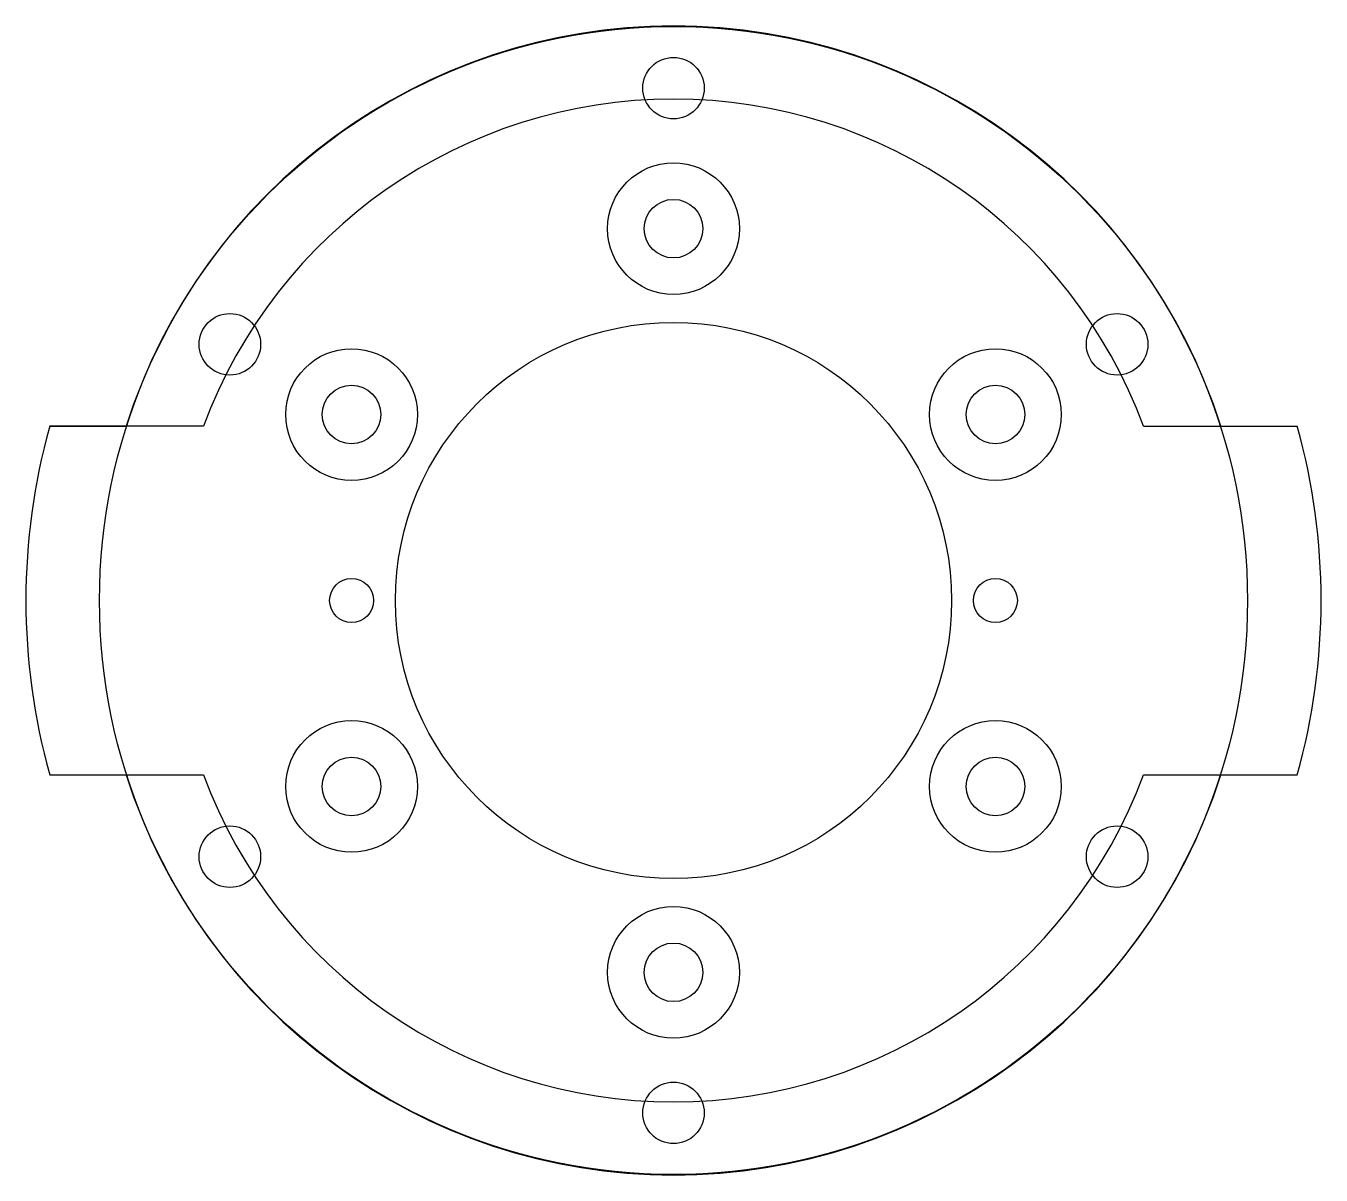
# Model space of a CAD drawing. Header units: millimetres. Extents: x -44.2 to 44.2, y -39.2 to 39.2.
import ezdxf

# ---------------------------------------------------------------- set-up
doc = ezdxf.new("R2010")
doc.units = ezdxf.units.MM
doc.layers.add('Layer1', color=1, linetype='Continuous')
doc.layers.add('Layer2', color=3, linetype='Continuous')

msp = doc.modelspace()

# ---------------------------------------------------------------- linework, layer by layer
for p, q in [((-32.116, 11.9), (-42.62, 11.9)), ((32.116, 11.9), (42.62, 11.9)), ((-42.62, -11.9), (-32.116, -11.9)), ((32.116, -11.9), (42.62, -11.9))]:
    msp.add_line(p, q)
for radius, start, end in [(34.25, 20.33113, 159.66887), (44.25, 164.3996, 195.6004), (44.25, 344.3996, 15.6004), (34.25, 200.33113, 339.66887)]:
    msp.add_arc((0, 0), radius, start, end)
at = {"layer": 'Layer1'}
for p, q in [((-42.62, 11.9), (-37.368, 11.9)), ((37.368, 11.9), (42.62, 11.9)), ((-42.62, -11.9), (-37.368, -11.9)), ((37.403, -11.9), (42.62, -11.9))]:
    msp.add_line(p, q, dxfattribs=at)
for centre, radius in [((0, 35), 2.1), ((0, 25.4), 2), ((-30.311, 17.5), 2.1), ((30.311, 17.5), 2.1), ((0, 0), 19), ((-21.997, 12.7), 2), ((21.997, 12.7), 2), ((-21.997, 0), 1.5), ((21.997, 0), 1.5), ((-21.997, -12.7), 2), ((21.997, -12.7), 2), ((-30.311, -17.5), 2.1), ((30.311, -17.5), 2.1), ((0, -25.4), 2), ((0, -35), 2.1)]:
    msp.add_circle(centre, radius, dxfattribs=at)
for radius, start, end in [(39.25, 17.64899, 162.35101), (44.25, 164.3996, 195.6004), (44.25, 344.3996, 15.6004), (39.25, 197.64899, 342.35101)]:
    msp.add_arc((0, 0), radius, start, end, dxfattribs=at)
at = {"layer": 'Layer2'}
for centre, radius in [((0, 0), 39.217), ((0, 35), 2.1), ((0, 25.4), 4.5), ((-30.311, 17.5), 2.1), ((30.311, 17.5), 2.1), ((0, 0), 19), ((-21.997, 12.7), 4.5), ((21.997, 12.7), 4.5), ((-21.997, 0), 1.5), ((21.997, 0), 1.5), ((-21.997, -12.7), 4.5), ((21.997, -12.7), 4.5), ((-30.311, -17.5), 2.1), ((30.311, -17.5), 2.1), ((0, -25.4), 4.5), ((0, -35), 2.1)]:
    msp.add_circle(centre, radius, dxfattribs=at)

doc.saveas('drawing.dxf')
